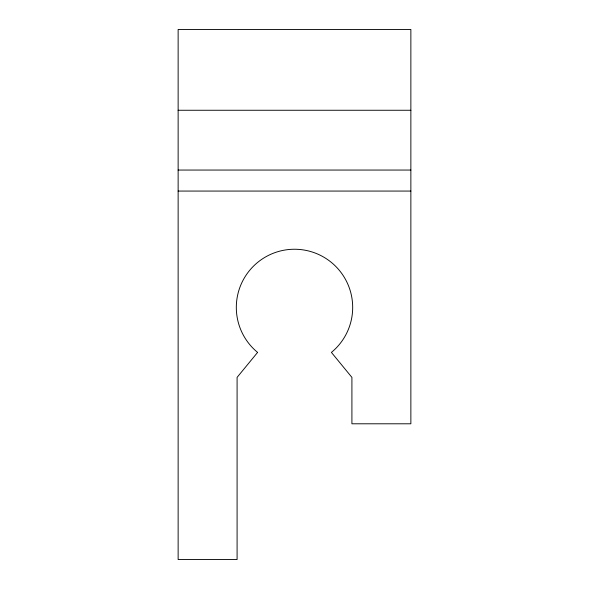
<?xml version="1.0" encoding="UTF-8"?>
<svg xmlns="http://www.w3.org/2000/svg" width="589" height="589" viewBox="0 0 589 589"><rect width="100%" height="100%" fill="white"/><g stroke="black" fill="none" stroke-linecap="round" stroke-linejoin="round"><path stroke-width="0.88" d="M178.136 110.261L410.864 110.261M178.136 170.052L410.864 170.052M178.136 191.064L410.864 191.064M257.592 352.406L237.087 377.387L237.087 559.55L178.136 559.55L178.136 29.45L410.864 29.45L410.864 423.793L351.913 423.793L351.913 377.387L331.408 352.406A58.178 58.178 0 0 0 336.967 267.656A58.178 58.178 0 0 0 252.033 267.656A58.178 58.178 0 0 0 257.592 352.406"/></g></svg>
